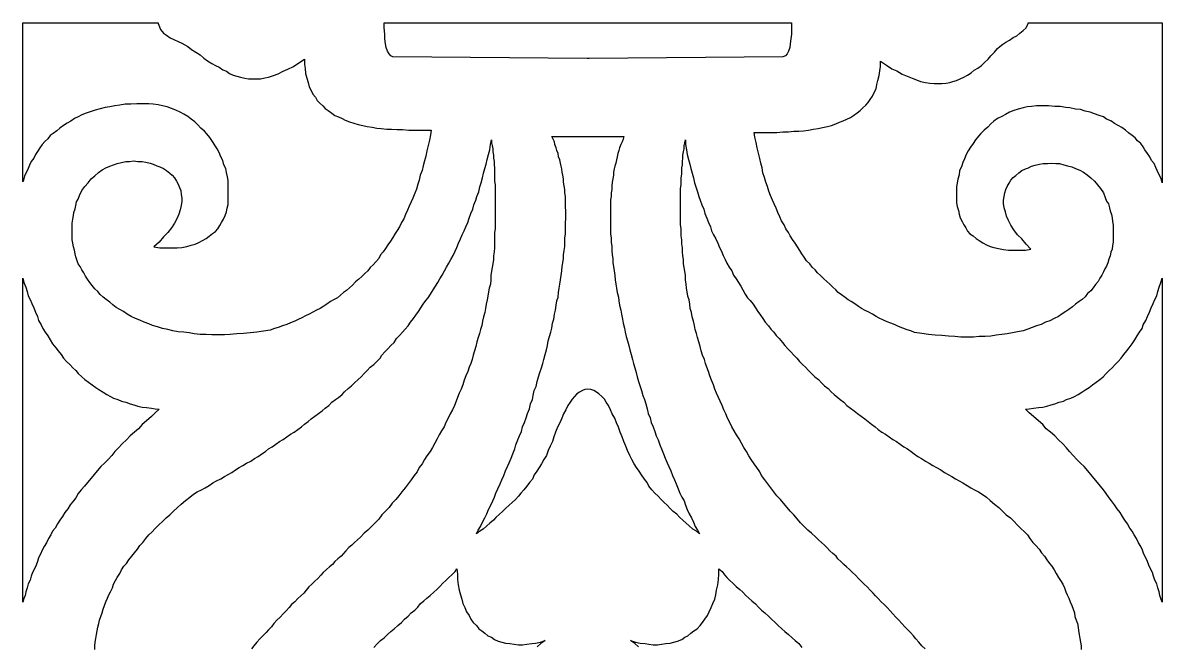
# Model space of a CAD drawing. Extents: x -372 to 372, y -358 to 358.
# Drawn here: x 242.8 to 312.5, y 37.2 to 75.3 of the extents above; entities that cross this region are included whole.
import ezdxf

# ---------------------------------------------------------------- set-up
doc = ezdxf.new("R2010")
doc.units = 0
doc.layers.add('LAYER_1', color=18, linetype='CONTINUOUS')

msp = doc.modelspace()

# ---------------------------------------------------------------- linework, layer by layer
at = {"layer": 'LAYER_1'}
for points in [[(251.097, 75.313), (251.139, 75.201), (251.251, 74.942), (251.437, 74.715), (251.623, 74.585), (251.847, 74.423), (252.071, 74.326), (252.331, 74.196), (252.555, 74.098), (252.741, 74.001), (252.928, 73.904), (253.151, 73.709), (253.412, 73.547), (253.673, 73.385), (253.897, 73.19), (254.12, 73.028), (254.381, 72.866), (254.605, 72.736), (254.828, 72.639), (255.052, 72.477), (255.275, 72.38), (255.462, 72.25), (255.685, 72.153), (255.909, 72.088), (256.132, 72.023), (256.393, 71.958), (256.617, 71.925), (257.362, 71.925), (257.623, 71.99), (257.846, 72.023), (258.145, 72.12), (258.443, 72.217), (258.741, 72.38), (259.039, 72.509), (259.374, 72.671), (259.71, 72.898), (260.045, 73.126), (260.045, 72.801), (260.082, 72.542), (260.119, 72.25), (260.194, 71.958), (260.269, 71.698), (260.343, 71.439), (260.455, 71.212), (260.567, 70.985), (260.716, 70.79), (260.827, 70.596), (260.977, 70.434), (261.163, 70.271), (261.312, 70.109), (261.498, 69.98), (261.722, 69.817), (261.908, 69.688), (262.132, 69.59), (262.355, 69.493), (262.542, 69.396), (262.802, 69.298), (263.063, 69.201), (263.324, 69.136), (263.622, 69.071), (263.883, 69.007), (264.181, 68.974), (264.479, 68.909), (264.74, 68.877), (265.075, 68.844), (265.374, 68.844), (265.709, 68.812), (266.044, 68.812), (266.417, 68.78), (267.796, 68.78), (267.758, 68.488), (267.684, 68.163), (267.609, 67.839), (267.535, 67.515), (267.46, 67.19), (267.386, 66.898), (267.311, 66.607), (267.237, 66.315), (267.125, 66.023), (267.05, 65.731), (266.976, 65.471), (266.901, 65.18), (266.79, 64.92), (266.678, 64.628), (266.566, 64.401), (266.454, 64.142), (266.342, 63.882), (266.231, 63.623), (266.119, 63.363), (265.97, 63.136), (265.858, 62.877), (265.709, 62.65), (265.597, 62.455), (265.448, 62.228), (265.299, 62.001), (265.15, 61.774), (265.001, 61.547), (264.852, 61.352), (264.703, 61.158), (264.591, 60.931), (264.405, 60.736), (264.256, 60.542), (264.069, 60.379), (263.92, 60.185), (263.734, 60.023), (263.548, 59.828), (263.361, 59.666), (263.175, 59.504), (262.989, 59.309), (262.802, 59.147), (262.616, 58.985), (262.43, 58.855), (262.243, 58.693), (262.057, 58.531), (261.871, 58.434), (261.647, 58.304), (261.424, 58.142), (261.237, 58.012), (261.014, 57.882), (260.79, 57.785), (260.567, 57.655), (260.343, 57.525), (260.119, 57.428), (259.896, 57.298), (259.672, 57.201), (259.449, 57.104), (259.188, 57.006), (258.964, 56.909), (258.703, 56.812), (258.443, 56.715), (258.219, 56.65), (257.958, 56.552), (257.548, 56.488), (257.138, 56.423), (256.729, 56.39), (256.319, 56.358), (255.909, 56.325), (255.499, 56.293), (255.163, 56.261), (254.381, 56.261), (254.046, 56.293), (253.673, 56.293), (253.3, 56.325), (253.002, 56.39), (252.667, 56.423), (252.331, 56.455), (251.996, 56.52), (251.698, 56.585), (251.363, 56.65), (251.065, 56.747), (250.766, 56.844), (250.543, 56.942), (250.245, 57.039), (249.984, 57.169), (249.723, 57.266), (249.462, 57.396), (249.201, 57.525), (248.978, 57.688), (248.754, 57.817), (248.531, 57.947), (248.344, 58.109), (248.158, 58.271), (247.934, 58.434), (247.748, 58.563), (247.562, 58.725), (247.413, 58.92), (247.226, 59.082), (247.077, 59.277), (246.928, 59.471), (246.779, 59.666), (246.668, 59.861), (246.556, 60.055), (246.444, 60.25), (246.332, 60.444), (246.22, 60.607), (246.146, 60.801), (246.071, 61.028), (246.034, 61.223), (245.997, 61.45), (245.922, 61.644), (245.885, 61.871), (245.848, 62.066), (245.848, 62.293), (245.848, 62.488), (245.848, 62.682), (245.848, 62.909), (245.848, 63.104), (245.885, 63.331), (245.922, 63.558), (245.96, 63.752), (246.034, 63.979), (246.071, 64.174), (246.109, 64.401), (246.22, 64.563), (246.295, 64.79), (246.444, 65.082), (246.63, 65.342), (246.817, 65.569), (247.003, 65.796), (247.226, 65.99), (247.45, 66.185), (247.674, 66.347), (247.897, 66.477), (248.158, 66.574), (248.382, 66.671), (248.605, 66.736), (248.866, 66.801), (249.127, 66.866), (249.35, 66.866), (249.611, 66.898), (249.872, 66.866), (250.133, 66.866), (250.357, 66.834), (250.617, 66.769), (250.804, 66.704), (251.027, 66.607), (251.214, 66.542), (251.437, 66.444), (251.623, 66.315), (251.81, 66.152), (251.959, 66.023), (252.108, 65.861), (252.22, 65.666), (252.331, 65.471), (252.406, 65.277), (252.481, 65.082), (252.518, 64.855), (252.555, 64.628), (252.555, 64.434), (252.518, 64.174), (252.443, 63.915), (252.369, 63.655), (252.257, 63.396), (252.108, 63.104), (251.922, 62.812), (251.698, 62.52), (251.437, 62.261), (251.176, 61.936), (250.841, 61.644), (251.214, 61.579), (252.257, 61.579), (252.555, 61.612), (252.853, 61.677), (253.114, 61.742), (253.375, 61.807), (253.598, 61.904), (253.822, 62.034), (254.046, 62.163), (254.232, 62.293), (254.418, 62.455), (254.605, 62.585), (254.754, 62.747), (254.865, 62.942), (254.977, 63.136), (255.089, 63.331), (255.201, 63.558), (255.275, 63.785), (255.313, 64.012), (255.387, 64.239), (255.387, 64.466), (255.387, 64.693), (255.387, 64.92), (255.387, 65.18), (255.387, 65.439), (255.387, 65.698), (255.35, 65.925), (255.275, 66.185), (255.238, 66.444), (255.126, 66.671), (255.052, 66.931), (254.94, 67.158), (254.828, 67.417), (254.716, 67.644), (254.567, 67.871), (254.418, 68.098), (254.269, 68.325), (254.083, 68.553), (253.934, 68.715), (253.71, 68.909), (253.524, 69.104), (253.338, 69.298), (253.114, 69.461), (252.928, 69.623), (252.667, 69.753), (252.443, 69.882), (252.182, 70.012), (251.922, 70.109), (251.661, 70.207), (251.363, 70.271), (251.102, 70.336), (250.804, 70.369), (250.543, 70.401), (249.798, 70.401), (249.425, 70.369), (249.09, 70.369), (248.754, 70.304), (248.456, 70.271), (248.158, 70.207), (247.86, 70.174), (247.562, 70.077), (247.264, 70.012), (247.003, 69.915), (246.705, 69.817), (246.444, 69.72), (246.22, 69.59), (245.997, 69.493), (245.773, 69.331), (245.55, 69.201), (245.326, 69.071), (245.102, 68.909), (244.916, 68.747), (244.693, 68.585), (244.506, 68.455), (244.357, 68.261), (244.171, 68.098), (244.022, 67.904), (243.873, 67.709), (243.724, 67.482), (243.612, 67.288), (243.5, 67.061), (243.351, 66.866), (243.239, 66.639), (243.165, 66.444), (243.053, 66.217), (242.941, 65.99), (242.867, 65.731), (242.831, 65.621), (242.831, 75.313), (242.831, 75.344), (251.102, 75.344)], [(289.818, 75.313), (289.818, 75.039), (289.818, 74.65), (289.781, 74.358), (289.744, 74.066), (289.706, 73.839), (289.632, 73.612), (289.557, 73.45), (289.445, 73.32), (289.296, 73.255), (277.447, 73.158), (277.335, 73.158), (265.448, 73.255), (265.336, 73.32), (265.225, 73.45), (265.113, 73.612), (265.038, 73.839), (265.001, 74.066), (264.964, 74.358), (264.964, 74.65), (264.926, 75.039), (264.926, 75.313), (264.926, 75.344), (289.818, 75.344)], [(312.477, 65.563), (312.466, 65.598), (312.391, 65.857), (312.28, 66.084), (312.168, 66.311), (312.093, 66.506), (311.981, 66.733), (311.832, 66.928), (311.721, 67.155), (311.572, 67.349), (311.422, 67.576), (311.311, 67.771), (311.162, 67.965), (310.975, 68.128), (310.826, 68.322), (310.64, 68.452), (310.416, 68.614), (310.23, 68.776), (310.006, 68.938), (309.783, 69.068), (309.559, 69.198), (309.336, 69.36), (309.075, 69.457), (308.889, 69.587), (308.628, 69.684), (308.33, 69.782), (308.069, 69.879), (307.771, 69.944), (307.473, 70.041), (307.174, 70.074), (306.839, 70.138), (306.578, 70.171), (306.243, 70.236), (305.908, 70.236), (305.535, 70.268), (304.79, 70.268), (304.492, 70.236), (304.231, 70.203), (303.97, 70.138), (303.672, 70.074), (303.411, 69.976), (303.15, 69.879), (302.889, 69.749), (302.666, 69.62), (302.405, 69.49), (302.181, 69.328), (301.995, 69.165), (301.809, 68.971), (301.585, 68.776), (301.399, 68.582), (301.25, 68.42), (301.063, 68.192), (300.914, 67.965), (300.765, 67.738), (300.616, 67.511), (300.504, 67.284), (300.393, 67.025), (300.281, 66.798), (300.206, 66.538), (300.094, 66.311), (300.057, 66.052), (299.983, 65.792), (299.945, 65.565), (299.908, 65.306), (299.908, 65.047), (299.908, 64.787), (299.908, 64.56), (299.908, 64.333), (299.945, 64.106), (300.02, 63.879), (300.057, 63.652), (300.132, 63.425), (300.244, 63.198), (300.355, 63.003), (300.467, 62.809), (300.579, 62.614), (300.728, 62.452), (300.914, 62.322), (301.101, 62.16), (301.287, 62.03), (301.51, 61.901), (301.734, 61.771), (301.958, 61.674), (302.181, 61.609), (302.479, 61.544), (302.777, 61.479), (303.076, 61.446), (304.119, 61.446), (304.454, 61.511), (304.156, 61.803), (303.895, 62.128), (303.634, 62.387), (303.411, 62.679), (303.225, 62.971), (303.076, 63.263), (302.964, 63.522), (302.889, 63.782), (302.815, 64.041), (302.777, 64.301), (302.777, 64.495), (302.815, 64.722), (302.852, 64.949), (302.926, 65.144), (303.001, 65.338), (303.113, 65.533), (303.225, 65.728), (303.374, 65.89), (303.523, 66.019), (303.709, 66.182), (303.895, 66.311), (304.119, 66.409), (304.305, 66.474), (304.492, 66.571), (304.715, 66.636), (304.976, 66.701), (305.2, 66.733), (305.46, 66.733), (305.721, 66.765), (305.982, 66.733), (306.206, 66.733), (306.466, 66.668), (306.69, 66.603), (306.951, 66.538), (307.174, 66.441), (307.435, 66.344), (307.659, 66.214), (307.882, 66.052), (308.106, 65.857), (308.33, 65.663), (308.516, 65.436), (308.702, 65.209), (308.889, 64.949), (309, 64.657), (309.075, 64.43), (309.187, 64.268), (309.261, 64.041), (309.298, 63.847), (309.373, 63.619), (309.41, 63.425), (309.448, 63.198), (309.485, 62.971), (309.485, 62.776), (309.485, 62.549), (309.485, 62.355), (309.485, 62.16), (309.485, 61.933), (309.448, 61.738), (309.41, 61.511), (309.336, 61.317), (309.298, 61.09), (309.224, 60.895), (309.149, 60.668), (309.075, 60.474), (308.963, 60.311), (308.889, 60.117), (308.777, 59.922), (308.665, 59.728), (308.553, 59.533), (308.404, 59.338), (308.255, 59.144), (308.106, 58.949), (307.92, 58.787), (307.771, 58.592), (307.584, 58.43), (307.398, 58.301), (307.174, 58.138), (306.988, 57.976), (306.765, 57.814), (306.578, 57.684), (306.355, 57.555), (306.131, 57.392), (305.87, 57.263), (305.609, 57.133), (305.349, 57.036), (305.088, 56.906), (304.79, 56.809), (304.529, 56.711), (304.268, 56.614), (303.97, 56.517), (303.634, 56.452), (303.336, 56.387), (303.001, 56.322), (302.666, 56.29), (302.33, 56.257), (301.995, 56.192), (301.66, 56.16), (301.287, 56.16), (300.952, 56.128), (300.169, 56.128), (299.796, 56.16), (299.424, 56.192), (299.014, 56.225), (298.604, 56.257), (298.194, 56.29), (297.784, 56.355), (297.337, 56.419), (297.113, 56.517), (296.89, 56.582), (296.629, 56.679), (296.368, 56.776), (296.145, 56.873), (295.884, 56.971), (295.66, 57.068), (295.437, 57.165), (295.176, 57.295), (294.989, 57.392), (294.766, 57.522), (294.542, 57.652), (294.319, 57.749), (294.095, 57.879), (293.909, 58.009), (293.685, 58.171), (293.462, 58.301), (293.275, 58.398), (293.089, 58.56), (292.865, 58.722), (292.679, 58.852), (292.53, 59.014), (292.344, 59.176), (292.157, 59.371), (291.971, 59.533), (291.785, 59.695), (291.599, 59.89), (291.412, 60.052), (291.263, 60.246), (291.077, 60.409), (290.928, 60.603), (290.741, 60.798), (290.592, 61.025), (290.443, 61.219), (290.332, 61.414), (290.183, 61.641), (290.033, 61.868), (289.884, 62.095), (289.735, 62.322), (289.624, 62.517), (289.475, 62.744), (289.363, 63.003), (289.214, 63.23), (289.102, 63.49), (288.99, 63.749), (288.878, 64.009), (288.767, 64.268), (288.655, 64.495), (288.543, 64.787), (288.431, 65.047), (288.357, 65.338), (288.245, 65.598), (288.17, 65.89), (288.059, 66.182), (288.021, 66.474), (287.947, 66.765), (287.872, 67.057), (287.798, 67.382), (287.723, 67.706), (287.649, 68.03), (287.574, 68.355), (287.537, 68.647), (288.916, 68.647), (289.288, 68.679), (289.624, 68.679), (289.959, 68.711), (290.257, 68.711), (290.555, 68.744), (290.853, 68.776), (291.151, 68.841), (291.449, 68.874), (291.71, 68.938), (292.008, 69.003), (292.269, 69.068), (292.53, 69.165), (292.754, 69.263), (292.977, 69.36), (293.201, 69.457), (293.424, 69.555), (293.611, 69.684), (293.834, 69.847), (294.021, 69.976), (294.17, 70.138), (294.356, 70.301), (294.505, 70.463), (294.617, 70.657), (294.766, 70.852), (294.878, 71.079), (294.989, 71.306), (295.027, 71.565), (295.101, 71.825), (295.176, 72.117), (295.213, 72.409), (295.25, 72.668), (295.25, 72.993), (295.623, 72.765), (295.958, 72.538), (296.256, 72.409), (296.592, 72.214), (296.89, 72.084), (297.188, 71.955), (297.449, 71.857), (297.71, 71.76), (298.008, 71.695), (298.269, 71.663), (298.529, 71.63), (299.014, 71.63), (299.275, 71.663), (299.498, 71.695), (299.685, 71.76), (299.908, 71.825), (300.132, 71.922), (300.355, 72.02), (300.579, 72.149), (300.802, 72.279), (300.989, 72.441), (301.212, 72.571), (301.436, 72.733), (301.622, 72.928), (301.846, 73.122), (301.995, 73.317), (302.218, 73.544), (302.405, 73.771), (302.554, 73.901), (302.74, 74.03), (302.926, 74.16), (303.15, 74.29), (303.374, 74.452), (303.597, 74.549), (303.784, 74.711), (303.97, 74.874), (304.156, 75.036), (304.268, 75.263), (304.276, 75.313), (304.274, 75.344), (312.477, 75.347)], [(279.534, 68.228), (279.459, 68.066), (279.384, 67.904), (279.31, 67.709), (279.273, 67.547), (279.198, 67.352), (279.161, 67.158), (279.124, 66.963), (279.086, 66.769), (279.012, 66.574), (278.975, 66.412), (278.937, 66.217), (278.937, 66.023), (278.9, 65.796), (278.863, 65.601), (278.826, 65.374), (278.826, 65.147), (278.788, 64.952), (278.788, 64.725), (278.751, 64.531), (278.751, 64.304), (278.751, 64.077), (278.751, 63.85), (278.751, 63.59), (278.751, 63.363), (278.751, 63.136), (278.751, 62.877), (278.751, 62.65), (278.751, 62.423), (278.788, 62.196), (278.788, 61.936), (278.826, 61.677), (278.826, 61.417), (278.863, 61.158), (278.9, 60.931), (278.9, 60.671), (278.937, 60.444), (278.975, 60.185), (279.012, 59.893), (279.049, 59.634), (279.086, 59.374), (279.124, 59.115), (279.161, 58.855), (279.235, 58.563), (279.273, 58.336), (279.31, 58.077), (279.384, 57.785), (279.422, 57.525), (279.496, 57.234), (279.534, 56.974), (279.608, 56.682), (279.645, 56.423), (279.72, 56.163), (279.794, 55.904), (279.869, 55.612), (279.943, 55.352), (280.018, 55.061), (280.092, 54.769), (280.167, 54.509), (280.242, 54.25), (280.316, 53.958), (280.391, 53.698), (280.465, 53.406), (280.577, 53.115), (280.651, 52.855), (280.726, 52.563), (280.838, 52.304), (280.912, 52.044), (280.987, 51.752), (281.061, 51.46), (281.173, 51.201), (281.248, 50.909), (281.359, 50.65), (281.471, 50.358), (281.546, 50.098), (281.658, 49.839), (281.769, 49.547), (281.881, 49.288), (281.993, 48.996), (282.105, 48.736), (282.216, 48.444), (282.328, 48.217), (282.44, 47.958), (282.552, 47.666), (282.664, 47.406), (282.775, 47.147), (282.887, 46.855), (282.999, 46.596), (283.111, 46.336), (283.26, 46.109), (283.334, 45.85), (283.446, 45.59), (283.558, 45.331), (283.707, 45.071), (283.819, 44.812), (283.931, 44.552), (284.08, 44.325), (284.191, 44.098), (284.005, 44.26), (283.782, 44.39), (283.558, 44.585), (283.372, 44.747), (283.185, 44.942), (282.999, 45.104), (282.813, 45.298), (282.589, 45.46), (282.403, 45.655), (282.216, 45.85), (282.03, 46.012), (281.844, 46.206), (281.658, 46.401), (281.471, 46.596), (281.285, 46.79), (281.099, 47.017), (280.987, 47.244), (280.838, 47.439), (280.651, 47.698), (280.502, 47.925), (280.353, 48.152), (280.204, 48.379), (280.055, 48.639), (279.943, 48.898), (279.794, 49.19), (279.683, 49.45), (279.571, 49.742), (279.459, 50.033), (279.347, 50.325), (279.235, 50.617), (279.124, 50.877), (279.012, 51.169), (278.863, 51.428), (278.751, 51.688), (278.639, 51.947), (278.49, 52.142), (278.378, 52.336), (278.229, 52.498), (278.043, 52.661), (277.894, 52.758), (277.745, 52.855), (277.559, 52.92), (277.372, 52.952), (277.186, 52.92), (277.037, 52.855), (276.851, 52.758), (276.702, 52.661), (276.552, 52.498), (276.403, 52.336), (276.292, 52.142), (276.143, 51.947), (276.031, 51.688), (275.882, 51.428), (275.77, 51.169), (275.658, 50.877), (275.509, 50.617), (275.397, 50.325), (275.286, 50.033), (275.211, 49.742), (275.062, 49.45), (274.95, 49.19), (274.838, 48.898), (274.689, 48.639), (274.54, 48.379), (274.391, 48.152), (274.242, 47.925), (274.093, 47.698), (273.981, 47.439), (273.795, 47.244), (273.646, 47.017), (273.46, 46.79), (273.273, 46.596), (273.124, 46.401), (272.938, 46.206), (272.752, 46.012), (272.565, 45.85), (272.342, 45.655), (272.155, 45.46), (271.969, 45.298), (271.746, 45.104), (271.596, 44.942), (271.373, 44.747), (271.187, 44.585), (270.963, 44.39), (270.777, 44.26), (270.553, 44.098), (270.665, 44.325), (270.814, 44.552), (270.926, 44.812), (271.075, 45.071), (271.187, 45.331), (271.298, 45.59), (271.447, 45.85), (271.559, 46.109), (271.671, 46.336), (271.746, 46.596), (271.857, 46.855), (272.006, 47.147), (272.118, 47.406), (272.23, 47.666), (272.342, 47.958), (272.454, 48.217), (272.565, 48.444), (272.677, 48.736), (272.789, 48.996), (272.901, 49.288), (272.975, 49.547), (273.087, 49.839), (273.199, 50.098), (273.311, 50.358), (273.385, 50.65), (273.497, 50.909), (273.609, 51.201), (273.683, 51.46), (273.795, 51.752), (273.87, 52.044), (273.981, 52.304), (274.019, 52.563), (274.093, 52.855), (274.205, 53.115), (274.279, 53.406), (274.354, 53.698), (274.428, 53.958), (274.54, 54.25), (274.615, 54.509), (274.689, 54.769), (274.764, 55.061), (274.838, 55.352), (274.913, 55.612), (274.95, 55.904), (275.025, 56.163), (275.099, 56.423), (275.174, 56.682), (275.211, 56.974), (275.286, 57.234), (275.323, 57.525), (275.397, 57.785), (275.435, 58.077), (275.472, 58.336), (275.546, 58.563), (275.584, 58.855), (275.621, 59.115), (275.658, 59.374), (275.695, 59.634), (275.733, 59.893), (275.77, 60.185), (275.807, 60.444), (275.844, 60.671), (275.882, 60.931), (275.882, 61.158), (275.919, 61.417), (275.956, 61.677), (275.956, 61.936), (275.956, 62.196), (275.994, 62.423), (275.994, 62.65), (275.994, 62.877), (275.994, 63.136), (276.031, 63.363), (276.031, 63.59), (276.031, 63.85), (275.994, 64.077), (275.994, 64.304), (275.994, 64.531), (275.994, 64.725), (275.956, 64.952), (275.956, 65.147), (275.919, 65.374), (275.882, 65.601), (275.882, 65.796), (275.844, 66.023), (275.807, 66.217), (275.77, 66.412), (275.733, 66.574), (275.695, 66.769), (275.658, 66.963), (275.584, 67.158), (275.546, 67.352), (275.472, 67.547), (275.435, 67.709), (275.36, 67.904), (275.323, 68.066), (275.248, 68.228), (275.174, 68.39), (279.571, 68.39)], [(242.904, 59.471), (243.016, 59.179), (243.09, 58.92), (243.165, 58.661), (243.277, 58.434), (243.388, 58.174), (243.5, 57.915), (243.612, 57.655), (243.724, 57.396), (243.798, 57.136), (243.947, 56.877), (244.059, 56.65), (244.208, 56.423), (244.357, 56.196), (244.506, 55.969), (244.655, 55.709), (244.842, 55.482), (244.991, 55.288), (245.177, 55.061), (245.326, 54.833), (245.512, 54.639), (245.699, 54.444), (245.885, 54.25), (246.071, 54.088), (246.22, 53.893), (246.444, 53.698), (246.63, 53.536), (246.854, 53.374), (247.077, 53.212), (247.301, 53.05), (247.487, 52.92), (247.748, 52.758), (247.972, 52.628), (248.195, 52.498), (248.382, 52.401), (248.642, 52.304), (248.866, 52.206), (249.127, 52.142), (249.388, 52.044), (249.611, 51.979), (249.872, 51.915), (250.133, 51.85), (250.394, 51.817), (250.692, 51.785), (250.915, 51.752), (251.176, 51.72), (250.915, 51.493), (250.692, 51.266), (250.394, 51.006), (250.133, 50.779), (249.909, 50.52), (249.649, 50.325), (249.388, 50.098), (249.164, 49.839), (248.903, 49.612), (248.68, 49.352), (248.456, 49.125), (248.27, 48.898), (248.046, 48.639), (247.823, 48.412), (247.599, 48.217), (247.376, 47.958), (247.189, 47.731), (247.003, 47.504), (246.779, 47.244), (246.593, 47.017), (246.407, 46.79), (246.22, 46.563), (246.071, 46.304), (245.922, 46.109), (245.736, 45.882), (245.587, 45.623), (245.401, 45.396), (245.252, 45.169), (245.102, 44.942), (244.953, 44.715), (244.804, 44.455), (244.655, 44.26), (244.544, 44.033), (244.394, 43.806), (244.283, 43.547), (244.134, 43.32), (244.022, 43.093), (243.91, 42.866), (243.798, 42.639), (243.724, 42.412), (243.649, 42.185), (243.537, 41.958), (243.426, 41.731), (243.351, 41.504), (243.277, 41.277), (243.165, 41.05), (243.09, 40.79), (243.016, 40.563), (242.978, 40.336), (242.904, 40.142), (242.83, 39.914), (242.83, 59.729)], [(312.474, 39.914), (312.4, 40.142), (312.325, 40.336), (312.288, 40.563), (312.213, 40.79), (312.139, 41.05), (312.027, 41.277), (311.952, 41.504), (311.878, 41.731), (311.766, 41.958), (311.654, 42.185), (311.58, 42.412), (311.468, 42.639), (311.356, 42.866), (311.282, 43.093), (311.17, 43.32), (311.021, 43.547), (310.909, 43.806), (310.76, 44.033), (310.648, 44.26), (310.499, 44.455), (310.35, 44.715), (310.201, 44.942), (310.052, 45.169), (309.903, 45.396), (309.717, 45.623), (309.568, 45.882), (309.381, 46.109), (309.232, 46.304), (309.046, 46.563), (308.897, 46.79), (308.71, 47.017), (308.524, 47.244), (308.301, 47.504), (308.114, 47.731), (307.928, 47.958), (307.704, 48.217), (307.481, 48.412), (307.257, 48.639), (307.034, 48.898), (306.81, 49.125), (306.624, 49.352), (306.4, 49.612), (306.139, 49.839), (305.916, 50.098), (305.655, 50.325), (305.394, 50.52), (305.171, 50.779), (304.91, 51.006), (304.612, 51.266), (304.351, 51.493), (304.127, 51.72), (304.351, 51.752), (304.612, 51.785), (304.91, 51.817), (305.171, 51.85), (305.431, 51.915), (305.692, 51.979), (305.916, 52.044), (306.177, 52.142), (306.437, 52.206), (306.624, 52.304), (306.885, 52.401), (307.108, 52.498), (307.332, 52.628), (307.555, 52.758), (307.816, 52.92), (308.003, 53.05), (308.226, 53.212), (308.45, 53.374), (308.673, 53.536), (308.86, 53.698), (309.046, 53.893), (309.232, 54.088), (309.418, 54.25), (309.605, 54.444), (309.791, 54.639), (309.977, 54.833), (310.126, 55.061), (310.313, 55.288), (310.462, 55.482), (310.648, 55.709), (310.797, 55.969), (310.946, 56.196), (311.095, 56.423), (311.244, 56.65), (311.319, 56.877), (311.468, 57.136), (311.58, 57.396), (311.692, 57.655), (311.803, 57.915), (311.915, 58.174), (312.027, 58.434), (312.139, 58.661), (312.213, 58.92), (312.288, 59.179), (312.4, 59.471), (312.474, 59.729)]]:
    msp.add_lwpolyline(points, close=True, dxfattribs=at)
for points in [[(247.226, 37.028), (247.226, 37.255), (247.264, 37.482), (247.301, 37.709), (247.338, 37.936), (247.376, 38.163), (247.413, 38.39), (247.487, 38.617), (247.525, 38.812), (247.599, 39.039), (247.674, 39.266), (247.748, 39.493), (247.823, 39.72), (247.897, 39.947), (248.009, 40.174), (248.084, 40.369), (248.195, 40.563), (248.307, 40.79), (248.382, 41.017), (248.493, 41.244), (248.605, 41.439), (248.754, 41.666), (248.866, 41.893), (249.015, 42.12), (249.164, 42.282), (249.313, 42.509), (249.5, 42.736), (249.649, 42.931), (249.835, 43.158), (249.984, 43.385), (250.17, 43.579), (250.357, 43.806), (250.543, 44.033), (250.729, 44.228), (250.915, 44.423), (251.139, 44.65), (251.363, 44.844), (251.586, 45.071), (251.81, 45.266), (252.033, 45.493), (252.294, 45.72), (252.518, 45.915), (252.779, 46.142), (253.039, 46.336), (253.263, 46.531), (253.487, 46.66), (253.747, 46.79), (253.971, 46.92), (254.232, 47.05), (254.455, 47.212), (254.679, 47.342), (254.94, 47.471), (255.163, 47.601), (255.387, 47.731), (255.611, 47.86), (255.834, 48.023), (256.058, 48.152), (256.281, 48.282), (256.505, 48.412), (256.766, 48.542), (256.989, 48.704), (257.213, 48.833), (257.437, 48.996), (257.66, 49.125), (257.846, 49.288), (258.07, 49.417), (258.294, 49.579), (258.517, 49.742), (258.741, 49.871), (258.964, 50.033), (259.188, 50.196), (259.411, 50.325), (259.635, 50.488), (259.859, 50.65), (260.045, 50.812), (260.269, 50.974), (260.455, 51.136), (260.678, 51.298), (260.902, 51.46), (261.126, 51.623), (261.312, 51.785), (261.535, 51.947), (261.722, 52.142), (261.945, 52.304), (262.132, 52.433), (262.355, 52.628), (262.504, 52.79), (262.728, 52.985), (262.914, 53.147), (263.101, 53.342), (263.324, 53.536), (263.51, 53.698), (263.697, 53.893), (263.883, 54.088), (264.069, 54.282), (264.293, 54.444), (264.479, 54.639), (264.666, 54.833), (264.777, 55.028), (264.964, 55.223), (265.15, 55.417), (265.336, 55.612), (265.523, 55.806), (265.672, 56.033), (265.858, 56.228), (266.044, 56.423), (266.193, 56.617), (266.38, 56.812), (266.529, 57.039), (266.715, 57.266), (266.864, 57.461), (267.013, 57.688), (267.162, 57.915), (267.311, 58.142), (267.46, 58.369), (267.609, 58.531), (267.758, 58.758), (267.907, 59.017), (268.057, 59.244), (268.206, 59.471), (268.317, 59.698), (268.466, 59.925), (268.615, 60.185), (268.727, 60.412), (268.876, 60.639), (268.988, 60.866), (269.137, 61.125), (269.249, 61.385), (269.361, 61.612), (269.473, 61.871), (269.584, 62.131), (269.696, 62.39), (269.808, 62.617), (269.92, 62.877), (270.031, 63.136), (270.106, 63.396), (270.218, 63.688), (270.33, 63.947), (270.404, 64.207), (270.516, 64.498), (270.59, 64.725), (270.702, 65.017), (270.777, 65.309), (270.851, 65.569), (270.926, 65.861), (271, 66.152), (271.075, 66.444), (271.149, 66.704), (271.224, 66.996), (271.298, 67.288), (271.373, 67.58), (271.41, 67.904), (271.485, 68.196), (271.485, 68.001), (271.522, 67.839), (271.559, 67.644), (271.559, 67.45), (271.596, 67.255), (271.596, 67.061), (271.634, 66.866), (271.634, 66.671), (271.671, 66.477), (271.671, 66.282), (271.671, 66.088), (271.671, 65.861), (271.671, 65.666), (271.708, 65.439), (271.708, 65.212), (271.708, 65.017), (271.708, 64.79), (271.708, 64.563), (271.708, 64.369), (271.708, 64.142), (271.708, 63.915), (271.708, 63.688), (271.708, 63.461), (271.708, 63.234), (271.708, 63.007), (271.708, 62.747), (271.671, 62.52), (271.671, 62.325), (271.671, 62.066), (271.671, 61.839), (271.671, 61.579), (271.634, 61.352), (271.596, 61.093), (271.596, 60.866), (271.559, 60.607), (271.522, 60.379), (271.485, 60.152), (271.447, 59.893), (271.447, 59.634), (271.41, 59.374), (271.336, 59.115), (271.298, 58.888), (271.261, 58.628), (271.224, 58.401), (271.149, 58.142), (271.112, 57.882), (271.075, 57.623), (271, 57.363), (270.926, 57.104), (270.888, 56.844), (270.814, 56.585), (270.739, 56.358), (270.665, 56.098), (270.59, 55.839), (270.516, 55.547), (270.441, 55.288), (270.367, 55.028), (270.292, 54.769), (270.218, 54.509), (270.106, 54.282), (270.031, 54.023), (269.92, 53.763), (269.808, 53.504), (269.733, 53.212), (269.622, 52.952), (269.51, 52.693), (269.398, 52.433), (269.323, 52.206), (269.212, 51.947), (269.1, 51.688), (268.951, 51.428), (268.839, 51.169), (268.69, 50.909), (268.578, 50.65), (268.429, 50.39), (268.28, 50.163), (268.168, 49.904), (268.019, 49.644), (267.87, 49.385), (267.721, 49.125), (267.535, 48.866), (267.386, 48.639), (267.237, 48.379), (267.05, 48.152), (266.939, 47.893), (266.752, 47.666), (266.566, 47.406), (266.38, 47.147), (266.193, 46.92), (266.007, 46.66), (265.821, 46.433), (265.634, 46.206), (265.411, 45.979), (265.225, 45.72), (265.001, 45.493), (264.777, 45.266), (264.591, 45.006), (264.367, 44.779), (264.144, 44.552), (263.92, 44.325), (263.697, 44.131), (263.473, 43.904), (263.287, 43.742), (263.101, 43.579), (262.951, 43.417), (262.765, 43.255), (262.579, 43.06), (262.43, 42.898), (262.281, 42.736), (262.094, 42.574), (261.908, 42.412), (261.759, 42.217), (261.573, 42.087), (261.386, 41.925), (261.2, 41.731), (261.051, 41.569), (260.865, 41.374), (260.678, 41.212), (260.492, 41.017), (260.306, 40.855), (260.157, 40.66), (260.008, 40.466), (259.821, 40.304), (259.635, 40.142), (259.449, 39.947), (259.262, 39.785), (259.113, 39.59), (258.927, 39.396), (258.741, 39.201), (258.554, 39.006), (258.368, 38.812), (258.182, 38.617), (258.033, 38.423), (257.846, 38.228), (257.697, 38.066), (257.511, 37.871), (257.325, 37.677), (257.138, 37.482), (256.952, 37.255), (256.803, 37.06)], [(297.979, 37.06), (297.792, 37.255), (297.606, 37.482), (297.42, 37.677), (297.271, 37.871), (297.084, 38.066), (296.935, 38.228), (296.749, 38.423), (296.563, 38.617), (296.376, 38.812), (296.19, 39.006), (296.004, 39.201), (295.855, 39.396), (295.668, 39.59), (295.482, 39.785), (295.296, 39.947), (295.109, 40.142), (294.96, 40.304), (294.811, 40.466), (294.625, 40.66), (294.439, 40.855), (294.252, 41.017), (294.066, 41.212), (293.917, 41.374), (293.731, 41.569), (293.544, 41.731), (293.358, 41.925), (293.172, 42.087), (293.023, 42.217), (292.836, 42.412), (292.65, 42.574), (292.538, 42.736), (292.352, 42.898), (292.166, 43.06), (291.979, 43.255), (291.83, 43.417), (291.644, 43.579), (291.458, 43.742), (291.309, 43.904), (291.048, 44.131), (290.824, 44.325), (290.601, 44.552), (290.377, 44.779), (290.191, 45.006), (289.967, 45.266), (289.744, 45.493), (289.557, 45.72), (289.334, 45.979), (289.147, 46.206), (288.924, 46.433), (288.738, 46.66), (288.551, 46.92), (288.365, 47.147), (288.179, 47.406), (287.992, 47.666), (287.88, 47.893), (287.694, 48.152), (287.545, 48.379), (287.359, 48.639), (287.21, 48.866), (287.061, 49.125), (286.912, 49.385), (286.763, 49.644), (286.614, 49.904), (286.464, 50.163), (286.315, 50.39), (286.166, 50.65), (286.055, 50.909), (285.906, 51.169), (285.794, 51.428), (285.682, 51.688), (285.57, 51.947), (285.458, 52.206), (285.347, 52.433), (285.235, 52.693), (285.123, 52.952), (285.048, 53.212), (284.937, 53.504), (284.825, 53.763), (284.75, 54.023), (284.639, 54.282), (284.564, 54.509), (284.49, 54.769), (284.378, 55.028), (284.303, 55.288), (284.229, 55.547), (284.154, 55.839), (284.08, 56.098), (284.005, 56.358), (283.931, 56.585), (283.893, 56.844), (283.819, 57.104), (283.744, 57.363), (283.707, 57.623), (283.632, 57.882), (283.595, 58.142), (283.558, 58.401), (283.483, 58.628), (283.446, 58.888), (283.409, 59.115), (283.372, 59.374), (283.334, 59.634), (283.334, 59.893), (283.297, 60.152), (283.26, 60.379), (283.223, 60.607), (283.223, 60.866), (283.185, 61.093), (283.148, 61.352), (283.148, 61.579), (283.111, 61.839), (283.111, 62.066), (283.074, 62.325), (283.074, 62.52), (283.074, 62.747), (283.036, 63.007), (283.036, 63.234), (283.036, 63.461), (283.036, 63.688), (283.036, 63.915), (283.036, 64.142), (283.036, 64.369), (283.036, 64.563), (283.036, 64.79), (283.036, 65.017), (283.036, 65.212), (283.074, 65.439), (283.074, 65.666), (283.074, 65.861), (283.111, 66.088), (283.111, 66.282), (283.111, 66.477), (283.148, 66.671), (283.148, 66.866), (283.185, 67.061), (283.185, 67.255), (283.223, 67.45), (283.26, 67.644), (283.26, 67.839), (283.297, 68.001), (283.334, 68.196), (283.334, 67.904), (283.409, 67.58), (283.446, 67.288), (283.521, 66.996), (283.595, 66.704), (283.67, 66.444), (283.744, 66.152), (283.819, 65.861), (283.893, 65.569), (283.968, 65.309), (284.08, 65.017), (284.154, 64.725), (284.229, 64.498), (284.34, 64.207), (284.452, 63.947), (284.527, 63.688), (284.639, 63.396), (284.75, 63.136), (284.862, 62.877), (284.937, 62.617), (285.048, 62.39), (285.198, 62.131), (285.309, 61.871), (285.421, 61.612), (285.533, 61.385), (285.645, 61.125), (285.756, 60.866), (285.868, 60.639), (286.017, 60.412), (286.166, 60.185), (286.278, 59.925), (286.427, 59.698), (286.576, 59.471), (286.725, 59.244), (286.837, 59.017), (286.986, 58.758), (287.135, 58.531), (287.284, 58.369), (287.471, 58.142), (287.62, 57.915), (287.769, 57.688), (287.918, 57.461), (288.067, 57.266), (288.216, 57.039), (288.402, 56.812), (288.551, 56.617), (288.738, 56.423), (288.887, 56.228), (289.073, 56.033), (289.259, 55.806), (289.408, 55.612), (289.595, 55.417), (289.781, 55.223), (289.967, 55.028), (290.153, 54.833), (290.303, 54.639), (290.489, 54.444), (290.675, 54.282), (290.861, 54.088), (291.048, 53.893), (291.234, 53.698), (291.458, 53.536), (291.644, 53.342), (291.83, 53.147), (292.054, 52.985), (292.24, 52.79), (292.427, 52.628), (292.65, 52.433), (292.799, 52.304), (293.023, 52.142), (293.209, 51.947), (293.433, 51.785), (293.656, 51.623), (293.843, 51.46), (294.066, 51.298), (294.29, 51.136), (294.513, 50.974), (294.7, 50.812), (294.923, 50.65), (295.109, 50.488), (295.333, 50.325), (295.557, 50.196), (295.78, 50.033), (296.004, 49.871), (296.227, 49.742), (296.451, 49.579), (296.675, 49.417), (296.898, 49.288), (297.122, 49.125), (297.308, 48.996), (297.532, 48.833), (297.755, 48.704), (298.016, 48.542), (298.24, 48.412), (298.463, 48.282), (298.687, 48.152), (298.948, 48.023), (299.171, 47.86), (299.395, 47.731), (299.618, 47.601), (299.842, 47.471), (300.065, 47.342), (300.289, 47.212), (300.55, 47.05), (300.773, 46.92), (300.997, 46.79), (301.258, 46.66), (301.481, 46.531), (301.742, 46.336), (301.966, 46.142), (302.227, 45.915), (302.488, 45.72), (302.711, 45.493), (302.935, 45.266), (303.196, 45.071), (303.419, 44.844), (303.605, 44.65), (303.829, 44.423), (304.053, 44.228), (304.239, 44.033), (304.388, 43.806), (304.574, 43.579), (304.761, 43.385), (304.947, 43.158), (305.096, 42.931), (305.282, 42.736), (305.431, 42.509), (305.58, 42.282), (305.729, 42.12), (305.879, 41.893), (305.99, 41.666), (306.139, 41.439), (306.251, 41.244), (306.4, 41.017), (306.512, 40.79), (306.587, 40.563), (306.661, 40.369), (306.773, 40.174), (306.847, 39.947), (306.959, 39.72), (307.034, 39.493), (307.108, 39.266), (307.145, 39.039), (307.22, 38.812), (307.295, 38.617), (307.332, 38.39), (307.369, 38.163), (307.406, 37.936), (307.444, 37.709), (307.481, 37.482), (307.518, 37.255), (307.518, 37.028)], [(264.293, 37.158), (264.517, 37.385), (264.703, 37.579), (264.926, 37.741), (265.113, 37.936), (265.336, 38.131), (265.523, 38.293), (265.746, 38.487), (265.97, 38.682), (266.156, 38.877), (266.38, 39.071), (266.566, 39.266), (266.79, 39.428), (266.976, 39.623), (267.125, 39.817), (267.349, 40.012), (267.535, 40.174), (267.721, 40.336), (267.945, 40.531), (268.131, 40.693), (268.317, 40.887), (268.504, 41.082), (268.69, 41.244), (268.876, 41.439), (269.063, 41.601), (269.249, 41.796), (269.361, 41.958), (269.398, 41.633), (269.398, 41.309), (269.435, 40.985), (269.51, 40.66), (269.584, 40.369), (269.659, 40.109), (269.733, 39.85), (269.845, 39.59), (269.957, 39.331), (270.106, 39.104), (270.218, 38.877), (270.367, 38.682), (270.553, 38.487), (270.702, 38.293), (270.888, 38.163), (271.075, 38.033), (271.261, 37.871), (271.485, 37.774), (271.671, 37.644), (271.895, 37.547), (272.118, 37.482), (272.342, 37.417), (272.603, 37.385), (272.863, 37.352), (273.124, 37.32), (273.385, 37.32), (273.646, 37.352), (273.944, 37.385), (274.168, 37.417), (274.466, 37.482), (274.764, 37.579), (274.503, 37.385), (274.279, 37.19)], [(280.465, 37.19), (280.242, 37.385), (279.981, 37.579), (280.279, 37.482), (280.577, 37.417), (280.875, 37.385), (281.099, 37.352), (281.359, 37.32), (281.62, 37.32), (281.881, 37.352), (282.142, 37.385), (282.403, 37.417), (282.626, 37.482), (282.85, 37.547), (283.111, 37.644), (283.297, 37.774), (283.483, 37.871), (283.67, 38.033), (283.856, 38.163), (284.042, 38.293), (284.229, 38.487), (284.378, 38.682), (284.527, 38.877), (284.676, 39.104), (284.788, 39.331), (284.899, 39.59), (285.011, 39.85), (285.123, 40.109), (285.198, 40.369), (285.235, 40.66), (285.309, 40.985), (285.347, 41.309), (285.384, 41.633), (285.384, 41.958), (285.57, 41.796), (285.719, 41.601), (285.868, 41.439), (286.055, 41.244), (286.241, 41.082), (286.427, 40.887), (286.651, 40.693), (286.837, 40.531), (287.023, 40.336), (287.21, 40.174), (287.396, 40.012), (287.62, 39.817), (287.806, 39.623), (287.992, 39.428), (288.179, 39.266), (288.402, 39.071), (288.588, 38.877), (288.812, 38.682), (288.998, 38.487), (289.222, 38.293), (289.408, 38.131), (289.632, 37.936), (289.855, 37.741), (290.042, 37.579), (290.265, 37.385), (290.452, 37.158)]]:
    msp.add_lwpolyline(points, dxfattribs=at)

doc.saveas('drawing.dxf')
